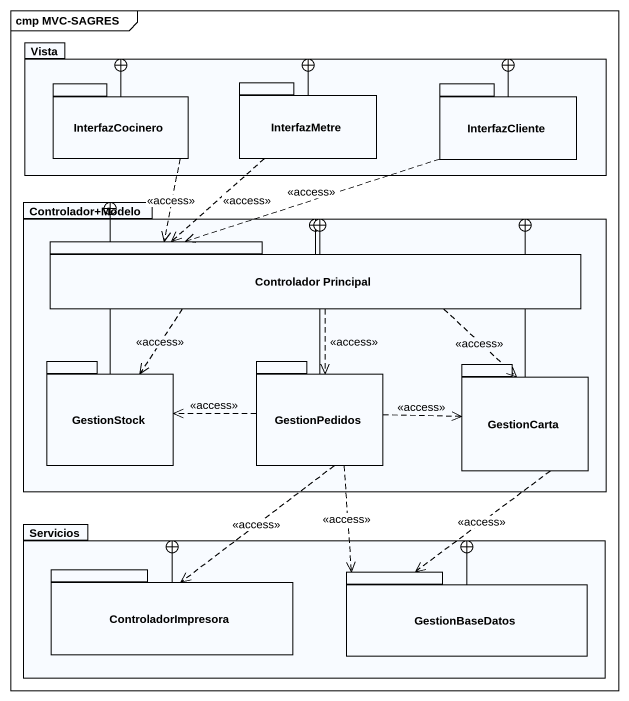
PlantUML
@startuml
mainframe cmp MVC-SAGRES
package Vista {
  package InterfazCocinero {
  }
  package InterfazMetre {
  }
  package InterfazCliente {
  }
}
package "Controlador+Modelo" as Controlador_Modelo {
  package "Controlador Principal" as Controlador_Principal {
  }
  package GestionStock {
  }
  package GestionPedidos {
  }
  package GestionCarta {
  }
}
package Servicios {
  package ControladorImpresora {
  }
  package GestionBaseDatos {
  }
}
InterfazCocinero -right-+ Vista
InterfazCocinero ..> Controlador_Principal : <<access>>
InterfazMetre -up-+ Vista
InterfazMetre ..> Controlador_Principal : <<access>>
InterfazCliente -left-+ Vista
InterfazCliente ..> Controlador_Principal : <<access>>
Controlador_Principal --+ Controlador_Modelo
Controlador_Principal ..> GestionStock : <<access>>
Controlador_Principal ..> GestionPedidos : <<access>>
Controlador_Principal ..> GestionCarta : <<access>>
GestionStock -right-+ Controlador_Modelo
GestionPedidos -up-+ Controlador_Modelo
GestionPedidos .left.> GestionStock : <<access>>
GestionPedidos .right.> GestionCarta : <<access>>
GestionPedidos ..> ControladorImpresora : <<access>>
GestionPedidos ..> GestionBaseDatos : <<access>>
GestionCarta -left-+ Controlador_Modelo
GestionCarta ..> GestionBaseDatos : <<access>>
ControladorImpresora -right-+ Servicios
GestionBaseDatos -left-+ Servicios
@enduml
